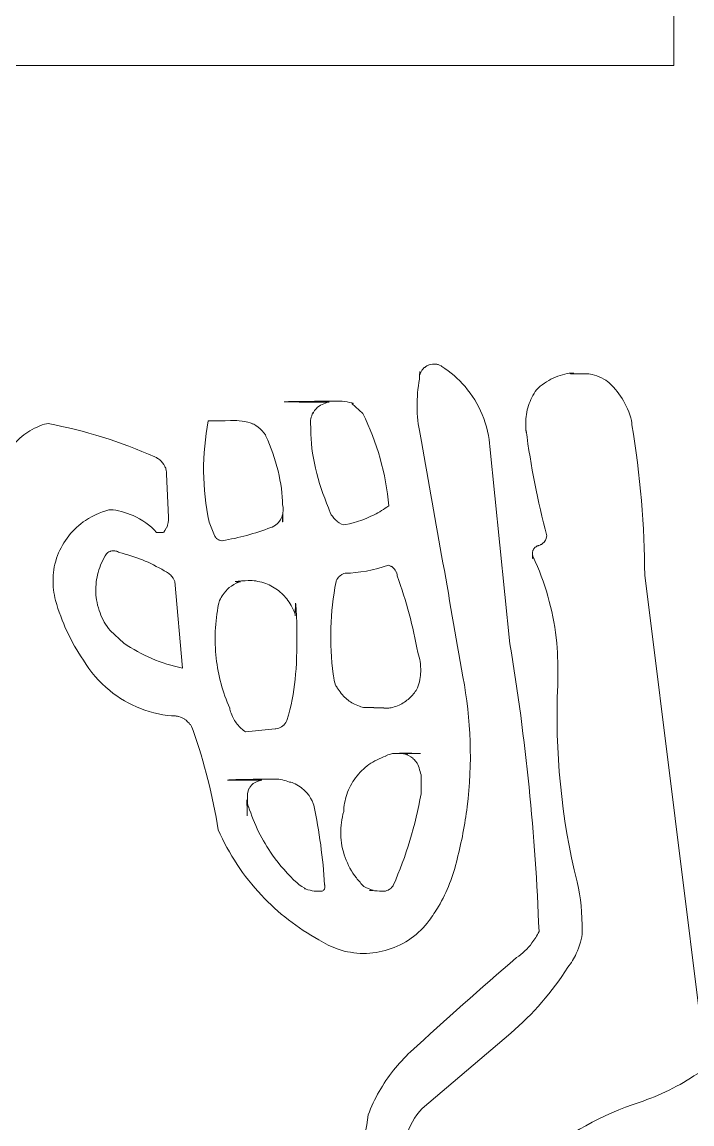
# Model space of a CAD drawing. Header units: millimetres. Extents: x -216 to 235, y -247 to 205.
# Drawn here: x -93.68 to -85.7, y -36.92 to -23.81 of the extents above; entities that cross this region are included whole.
import ezdxf

# ---------------------------------------------------------------- set-up
doc = ezdxf.new("R2010")
doc.units = ezdxf.units.MM
doc.header["$MEASUREMENT"] = 0
doc.layers.add('Camada 1', color=7, linetype='Continuous')

msp = doc.modelspace()

# ---------------------------------------------------------------- linework, layer by layer
at = {"layer": 'Camada 1', "color": 240, "lineweight": 18}
msp.add_open_spline([(40.386, -243.7514), (52.549, -242.0562), (64.5321, -239.369), (76.2543, -235.708), (76.2543, -235.708), (98.8911, -228.6351), (120.1427, -218.1082), (139.486, -204.3864), (139.486, -204.3864), (164.4969, -186.644), (185.4274, -164.233), (201.4217, -138.0695), (201.4217, -138.0695), (213.7717, -117.7741), (222.7947, -95.7966), (228.2686, -72.6782), (228.2686, -72.6782), (232.7664, -53.682), (234.7784, -34.2646), (234.2711, -14.7498), (234.2711, -14.7498), (233.6078, 8.9614), (229.2434, 32.277), (221.2854, 54.6227), (221.2854, 54.6227), (213.3274, 76.9685), (201.9717, 97.7943), (187.498, 116.5872), (187.498, 116.5872), (182.1139, 123.578), (176.3293, 130.2413), (170.1642, 136.5541), (170.1642, 136.5541), (153.5928, 153.4769), (134.5781, 167.599), (113.5883, 178.5727), (113.5883, 178.5727), (92.5985, 189.5464), (70.1505, 197.1015), (46.7969, 201.0519), (46.7969, 201.0519), (39.0919, 202.3552), (31.3295, 203.2562), (23.5308, 203.7524), (23.5308, 203.7524), (0.054, 205.2792), (-23.3725, 203.1146), (-46.1721, 197.3119), (-46.1721, 197.3119), (-57.2082, 194.503), (-67.9982, 190.8615), (-78.4793, 186.4083), (-78.4793, 186.4083), (-100.2525, 177.1917), (-120.3159, 164.6826), (-138.1754, 149.1888), (-138.1754, 149.1888), (-156.0349, 133.6951), (-171.2507, 115.5983), (-183.4483, 95.344), (-183.4483, 95.344), (-190.4371, 83.7389), (-196.3515, 71.5511), (-201.1434, 58.8799), (-201.1434, 58.8799), (-210.746, 33.3304), (-215.639, 6.4782), (-215.6655, -20.8162), (-215.6655, -20.8162), (-215.6885, -44.4186), (-212.0189, -67.7341), (-204.7472, -90.1884), (-204.7472, -90.1884), (-197.4754, -112.6427), (-186.7806, -133.683), (-172.926, -152.7913), (-172.926, -152.7913), (-167.4686, -160.3181), (-161.5547, -167.4917), (-155.2071, -174.2846)], degree=3, knots=[0, 0, 0, 0, 0.047619, 0.047619, 0.047619, 0.047619, 0.0952381, 0.0952381, 0.0952381, 0.0952381, 0.1428571, 0.1428571, 0.1428571, 0.1428571, 0.1904762, 0.1904762, 0.1904762, 0.1904762, 0.2380952, 0.2380952, 0.2380952, 0.2380952, 0.2857143, 0.2857143, 0.2857143, 0.2857143, 0.3333333, 0.3333333, 0.3333333, 0.3333333, 0.3809524, 0.3809524, 0.3809524, 0.3809524, 0.4285714, 0.4285714, 0.4285714, 0.4285714, 0.4761905, 0.4761905, 0.4761905, 0.4761905, 0.5238095, 0.5238095, 0.5238095, 0.5238095, 0.5714286, 0.5714286, 0.5714286, 0.5714286, 0.6190476, 0.6190476, 0.6190476, 0.6190476, 0.6666667, 0.6666667, 0.6666667, 0.6666667, 0.7142857, 0.7142857, 0.7142857, 0.7142857, 0.7619048, 0.7619048, 0.7619048, 0.7619048, 0.8095238, 0.8095238, 0.8095238, 0.8095238, 0.8571429, 0.8571429, 0.8571429, 0.8571429, 0.9047619, 0.9047619, 0.9047619, 0.9047619, 1, 1, 1, 1], dxfattribs=at)
at = {"layer": 'Camada 1', "color": 250, "lineweight": 18}
for points, knots in [([(169.4556, 135.5004), (152.9965, 152.348), (134.1044, 166.4135), (113.2447, 177.3504), (113.2447, 177.3504), (92.385, 188.2873), (70.0712, 195.8264), (46.8527, 199.782), (46.8527, 199.782), (39.1901, 201.0875), (31.4701, 201.9926), (23.7134, 202.4951), (23.7134, 202.4951), (0.3708, 204.0413), (-22.9262, 201.9169), (-45.6041, 196.1741), (-45.6041, 196.1741), (-56.5864, 193.3931), (-67.3248, 189.7829), (-77.7567, 185.3645), (-77.7567, 185.3645), (-99.4202, 176.2238), (-119.3871, 163.8067), (-137.1658, 148.419), (-137.1658, 148.419), (-154.9444, 133.0313), (-170.097, 115.0518), (-182.2504, 94.9233), (-182.2504, 94.9233), (-189.2131, 83.3915), (-195.1084, 71.2792), (-199.8881, 58.6848), (-199.8881, 58.6848), (-209.4979, 33.2044), (-214.3954, 6.4161), (-214.4225, -20.8161), (-214.4225, -20.8161), (-214.4225, -44.3152), (-210.6959, -67.68), (-203.3914, -90.0987), (-203.3914, -90.0987), (-196.087, -112.5174), (-185.3655, -133.5174), (-171.4908, -152.5816), (-171.4908, -152.5816), (-166.2338, -159.8049), (-160.555, -166.7015), (-154.4747, -173.2469), (-154.4747, -173.2469), (-138.5335, -190.4321), (-120.1002, -204.912), (-99.6287, -216.33), (-99.6287, -216.33), (-77.9909, -228.3986), (-54.6567, -236.727), (-30.2673, -241.0865), (-30.2673, -241.0865), (-7.2069, -245.2627), (16.2229, -245.78), (39.4452, -242.6257)], [0, 0, 0, 0, 0.0625, 0.0625, 0.0625, 0.0625, 0.125, 0.125, 0.125, 0.125, 0.1875, 0.1875, 0.1875, 0.1875, 0.25, 0.25, 0.25, 0.25, 0.3125, 0.3125, 0.3125, 0.3125, 0.375, 0.375, 0.375, 0.375, 0.4375, 0.4375, 0.4375, 0.4375, 0.5, 0.5, 0.5, 0.5, 0.5625, 0.5625, 0.5625, 0.5625, 0.625, 0.625, 0.625, 0.625, 0.6875, 0.6875, 0.6875, 0.6875, 0.75, 0.75, 0.75, 0.75, 0.8125, 0.8125, 0.8125, 0.8125, 0.875, 0.875, 0.875, 0.875, 1, 1, 1, 1]), ([(-80.3896, -223.5108), (-101.7016, -214.0775), (-121.2756, -201.4264), (-138.6295, -185.869), (-138.6295, -185.869), (-155.9835, -170.3116), (-170.6901, -152.2309), (-182.3871, -132.0723), (-182.3871, -132.0723), (-186.1637, -125.5637), (-189.6042, -118.8715), (-192.6998, -112.0128), (-192.6998, -112.0128), (-202.31, -90.6018), (-208.4525, -67.9511), (-210.976, -44.6184), (-210.976, -44.6184), (-211.9408, -35.6978), (-212.3665, -26.7353), (-212.2517, -17.7634), (-212.2517, -17.7634), (-211.9346, 5.5262), (-207.9782, 28.4796), (-200.4799, 50.5315), (-200.4799, 50.5315), (-192.9815, 72.5834), (-182.1257, 93.1907), (-168.1799, 111.8462), (-168.1799, 111.8462), (-161.7917, 120.3919), (-154.8036, 128.4545), (-147.2523, 135.9921), (-147.2523, 135.9921), (-144.575, 138.6646), (-141.8305, 141.2679), (-139.0205, 143.8004)], [0, 0, 0, 0, 0.1, 0.1, 0.1, 0.1, 0.2, 0.2, 0.2, 0.2, 0.3, 0.3, 0.3, 0.3, 0.4, 0.4, 0.4, 0.4, 0.5, 0.5, 0.5, 0.5, 0.6, 0.6, 0.6, 0.6, 0.7, 0.7, 0.7, 0.7, 0.8, 0.8, 0.8, 0.8, 1, 1, 1, 1]), ([(-139.0924, 142.3947), (-156.1732, 126.9372), (-170.6255, 108.9981), (-182.0937, 89.0189), (-182.0937, 89.0189), (-190.2531, 74.804), (-196.7728, 59.7664), (-201.5712, 44.0943), (-201.5712, 44.0943), (-208.3999, 21.7894), (-211.6552, -1.3091), (-211.2571, -24.6323), (-211.2571, -24.6323), (-211.1087, -33.3264), (-210.4499, -41.9967), (-209.2831, -50.6134), (-209.2831, -50.6134), (-206.139, -73.616), (-199.4352, -95.8435), (-189.3368, -116.7486), (-189.3368, -116.7486), (-180.0563, -135.9605), (-168.1071, -153.6364), (-153.7378, -169.4081), (-153.7378, -169.4081), (-133.2574, -191.8875), (-108.6336, -209.7323), (-80.8955, -222.1967)], [0, 0, 0, 0, 0.125, 0.125, 0.125, 0.125, 0.25, 0.25, 0.25, 0.25, 0.375, 0.375, 0.375, 0.375, 0.5, 0.5, 0.5, 0.5, 0.625, 0.625, 0.625, 0.625, 0.75, 0.75, 0.75, 0.75, 1, 1, 1, 1]), ([(-150.9205, -77.3759), (-156.868, -60.4674), (-160.0972, -42.8367), (-160.5287, -24.9179), (-160.5287, -24.9179), (-160.7768, -14.6119), (-160.0916, -4.3259), (-158.4785, 5.8561), (-158.4785, 5.8561), (-155.6464, 23.5449), (-150.0821, 40.5729), (-141.9225, 56.5208), (-141.9225, 56.5208), (-133.7982, 72.3997), (-123.2997, 86.8191), (-110.6833, 99.4273), (-110.6833, 99.4273), (-98.0511, 112.0511), (-83.5997, 122.5434), (-67.6849, 130.6458), (-67.6849, 130.6458), (-59.3304, 134.8992), (-50.6531, 138.4478), (-41.7123, 141.2675)], [0, 0, 0, 0, 0.1428571, 0.1428571, 0.1428571, 0.1428571, 0.2857143, 0.2857143, 0.2857143, 0.2857143, 0.4285714, 0.4285714, 0.4285714, 0.4285714, 0.5714286, 0.5714286, 0.5714286, 0.5714286, 0.7142857, 0.7142857, 0.7142857, 0.7142857, 1, 1, 1, 1]), ([(49.4541, -125.3955), (60.472, -121.1671), (70.6927, -115.2673), (79.8646, -107.8413), (79.8646, -107.8413), (85.689, -103.1255), (91.0136, -97.8519), (95.7851, -92.0731), (95.7851, -92.0731), (103.2848, -82.9623), (109.267, -72.7905), (113.5843, -61.8081), (113.5843, -61.8081), (117.9017, -50.8257), (120.4478, -39.3031), (121.1601, -27.5241), (121.1601, -27.5241), (121.4113, -23.3698), (121.4312, -19.208), (121.2199, -15.0515), (121.2199, -15.0515), (120.6032, -3.2663), (118.1505, 8.2773), (113.9221, 19.2951), (113.9221, 19.2951), (109.6938, 30.313), (103.794, 40.5337), (96.3679, 49.7056), (96.3679, 49.7056), (91.6522, 55.53), (86.3786, 60.8546), (80.5997, 65.626), (80.5997, 65.626), (71.489, 73.1258), (61.3171, 79.108), (50.3347, 83.4253), (50.3347, 83.4253), (39.3523, 87.7427), (27.8297, 90.2888), (16.0507, 91.0011), (16.0507, 91.0011), (11.8964, 91.2523), (7.7346, 91.2722), (3.5781, 91.0609), (3.5781, 91.0609), (-8.2141, 90.4406), (-19.7642, 87.9833), (-30.7876, 83.7494), (-30.7876, 83.7494), (-41.8111, 79.5155), (-52.0365, 73.6092), (-61.2121, 66.1761), (-61.2121, 66.1761), (-67.023, 61.4687), (-72.3364, 56.2061), (-77.0994, 50.4407), (-77.0994, 50.4407), (-84.5989, 41.3311), (-90.5811, 31.1604), (-94.8985, 20.1791), (-94.8985, 20.1791), (-100.0477, 7.0823), (-102.68, -6.7709), (-102.68, -20.8161), (-102.68, -20.8161), (-102.68, -32.611), (-100.8524, -44.2066), (-97.2225, -55.3999), (-97.2225, -55.3999), (-93.5926, -66.5932), (-88.2563, -77.0808), (-81.3451, -86.6046), (-81.3451, -86.6046), (-75.2319, -95.0287), (-68.0099, -102.5241), (-59.8186, -108.9461)], [0, 0, 0, 0, 0.05, 0.05, 0.05, 0.05, 0.1, 0.1, 0.1, 0.1, 0.15, 0.15, 0.15, 0.15, 0.2, 0.2, 0.2, 0.2, 0.25, 0.25, 0.25, 0.25, 0.3, 0.3, 0.3, 0.3, 0.35, 0.35, 0.35, 0.35, 0.4, 0.4, 0.4, 0.4, 0.45, 0.45, 0.45, 0.45, 0.5, 0.5, 0.5, 0.5, 0.55, 0.55, 0.55, 0.55, 0.6, 0.6, 0.6, 0.6, 0.65, 0.65, 0.65, 0.65, 0.7, 0.7, 0.7, 0.7, 0.75, 0.75, 0.75, 0.75, 0.8, 0.8, 0.8, 0.8, 0.85, 0.85, 0.85, 0.85, 0.9, 0.9, 0.9, 0.9, 1, 1, 1, 1]), ([(49.0477, -124.3667), (59.9537, -120.183), (70.0709, -114.3447), (79.1503, -106.9955), (79.1503, -106.9955), (84.9236, -102.3224), (90.2009, -97.0957), (94.9292, -91.3676), (94.9292, -91.3676), (102.3538, -82.3501), (108.2765, -72.2821), (112.5512, -61.4116), (112.5512, -61.4116), (116.8258, -50.5411), (119.3474, -39.1358), (120.0537, -27.4764), (120.0537, -27.4764), (120.3605, -22.4129), (120.3202, -17.3403), (119.9331, -12.2824), (119.9331, -12.2824), (119.0259, -0.6353), (116.3078, 10.7267), (111.8458, 21.5235), (111.8458, 21.5235), (107.3837, 32.3203), (101.2876, 42.2862), (93.7076, 51.1758), (93.7076, 51.1758), (89.5053, 56.1041), (84.8891, 60.6472), (79.8942, 64.7702), (79.8942, 64.7702), (70.8767, 72.1949), (60.8088, 78.1174), (49.9383, 82.3922), (49.9383, 82.3922), (39.0678, 86.6669), (27.6624, 89.1884), (16.003, 89.8947), (16.003, 89.8947), (10.9396, 90.2015), (5.867, 90.1612), (0.809, 89.7741), (0.809, 89.7741), (-10.8488, 88.8613), (-22.2204, 86.1361), (-33.0257, 81.6654), (-33.0257, 81.6654), (-43.831, 77.1948), (-53.8039, 71.0889), (-62.6989, 63.4981), (-62.6989, 63.4981), (-67.6074, 59.3092), (-72.1336, 54.71), (-76.2435, 49.7352), (-76.2435, 49.7352), (-83.6688, 40.7158), (-89.5917, 30.6458), (-93.8664, 19.7733), (-93.8664, 19.7733), (-98.9646, 6.8061), (-101.5708, -6.91), (-101.5708, -20.8161), (-101.5708, -20.8161), (-101.5708, -32.4943), (-99.7614, -43.975), (-96.1674, -55.0575), (-96.1674, -55.0575), (-92.5734, -66.14), (-87.29, -76.5238), (-80.4472, -85.9532), (-80.4472, -85.9532), (-74.3945, -94.294), (-67.244, -101.7152), (-59.1338, -108.0735)], [0, 0, 0, 0, 0.05, 0.05, 0.05, 0.05, 0.1, 0.1, 0.1, 0.1, 0.15, 0.15, 0.15, 0.15, 0.2, 0.2, 0.2, 0.2, 0.25, 0.25, 0.25, 0.25, 0.3, 0.3, 0.3, 0.3, 0.35, 0.35, 0.35, 0.35, 0.4, 0.4, 0.4, 0.4, 0.45, 0.45, 0.45, 0.45, 0.5, 0.5, 0.5, 0.5, 0.55, 0.55, 0.55, 0.55, 0.6, 0.6, 0.6, 0.6, 0.65, 0.65, 0.65, 0.65, 0.7, 0.7, 0.7, 0.7, 0.75, 0.75, 0.75, 0.75, 0.8, 0.8, 0.8, 0.8, 0.85, 0.85, 0.85, 0.85, 0.9, 0.9, 0.9, 0.9, 1, 1, 1, 1]), ([(-131.4849, 76.4581), (-141.7294, 61.5908), (-149.522, 45.304), (-154.6708, 27.9986), (-154.6708, 27.9986), (-160.0088, 10.0576), (-162.3683, -8.5113), (-161.687, -27.2172), (-161.687, -27.2172), (-161.0128, -45.2033), (-157.5334, -62.8625), (-151.3342, -79.76), (-151.3342, -79.76), (-145.135, -96.6575), (-136.3689, -112.3772), (-125.2515, -126.5319), (-125.2515, -126.5319), (-121.3176, -131.5408), (-117.1105, -136.3224), (-112.6433, -140.8621), (-112.6433, -140.8621), (-103.3382, -150.3182), (-93.005, -158.6385), (-81.7816, -165.7122)], [0, 0, 0, 0, 0.1428571, 0.1428571, 0.1428571, 0.1428571, 0.2857143, 0.2857143, 0.2857143, 0.2857143, 0.4285714, 0.4285714, 0.4285714, 0.4285714, 0.5714286, 0.5714286, 0.5714286, 0.5714286, 0.7142857, 0.7142857, 0.7142857, 0.7142857, 1, 1, 1, 1]), ([(-100.326, -24.3293), (-100.326, -24.3293), (-100.326, -21.3061), (-100.326, -21.3061), (-100.326, -21.3061), (-100.326, -21.3061), (-85.9188, -21.3061), (-85.9188, -21.3061), (-85.9188, -21.3061), (-85.9188, -21.3061), (-85.9188, -24.3293), (-85.9188, -24.3293), (-85.9188, -24.3293), (-85.9188, -24.3293), (-100.326, -24.3293), (-100.326, -24.3293)], [0, 0, 0, 0, 0.2, 0.2, 0.2, 0.2, 0.4, 0.4, 0.4, 0.4, 0.6, 0.6, 0.6, 0.6, 1, 1, 1, 1]), ([(-88.1101, -28.863), (-88.1101, -28.7642), (-88.1512, -28.6048), (-88.2014, -28.4837), (-88.2014, -28.4837), (-88.2517, -28.3626), (-88.3203, -28.2508), (-88.4055, -28.1512), (-88.4055, -28.1512), (-88.4859, -28.0573), (-88.5792, -27.9763), (-88.6834, -27.9099), (-88.6834, -27.9099), (-88.6834, -27.9055), (-88.7327, -27.8837), (-88.7327, -27.8885), (-88.7327, -27.8885), (-88.7327, -27.8843), (-88.7862, -27.8791), (-88.7862, -27.8834), (-88.7862, -27.8834), (-88.7862, -27.8789), (-88.8387, -27.8908), (-88.8387, -27.895), (-88.8387, -27.895), (-88.8387, -27.8898), (-88.8849, -27.9176), (-88.8849, -27.9223), (-88.8849, -27.9223), (-88.8849, -27.9153), (-88.9206, -27.9567), (-88.9206, -27.9626), (-88.9206, -27.9626), (-88.9206, -27.9496), (-88.942, -28.0029), (-88.942, -28.0119), (-88.942, -28.0119), (-88.942, -27.9039), (-88.9473, -28.0412), (-88.9473, -28.0616), (-88.9473, -28.0616), (-88.9876, -28.2785), (-88.9855, -28.4991), (-88.9411, -28.7152), (-88.9411, -28.7152), (-88.7677, -29.6768), (-88.5976, -30.639), (-88.4309, -31.6018), (-88.4309, -31.6018), (-88.3326, -32.113), (-88.3156, -32.6333), (-88.3802, -33.1498), (-88.3802, -33.1498), (-88.4064, -33.3597), (-88.4461, -33.5674), (-88.4989, -33.7722), (-88.4989, -33.7722), (-88.5434, -33.9711), (-88.6183, -34.1605), (-88.722, -34.3359), (-88.722, -34.3359), (-88.756, -34.3933), (-88.7928, -34.4489), (-88.8325, -34.5025), (-88.8325, -34.5025), (-88.8929, -34.5842), (-88.9654, -34.6554), (-89.0481, -34.7144), (-89.0481, -34.7144), (-89.1309, -34.7734), (-89.2219, -34.8187), (-89.3188, -34.8493), (-89.3188, -34.8493), (-89.4157, -34.8799), (-89.5124, -34.894), (-89.6178, -34.894), (-89.6178, -34.894), (-89.7159, -34.894), (-89.8197, -34.8763), (-89.9161, -34.844), (-89.9161, -34.844), (-89.9973, -34.8169), (-90.0741, -34.7792), (-90.1453, -34.7318), (-90.1453, -34.7318), (-90.4001, -34.5916), (-90.6299, -34.4133), (-90.8289, -34.2013), (-90.8289, -34.2013), (-91.0437, -33.9725), (-91.2169, -33.7107), (-91.3434, -33.4235), (-91.3434, -33.4235), (-91.4079, -33.0208), (-91.5079, -32.6254), (-91.6426, -32.2404), (-91.6426, -32.2404), (-91.6426, -32.2286), (-91.6812, -32.1529), (-91.6812, -32.1687), (-91.6812, -32.1687), (-91.6812, -32.1605), (-91.7315, -32.1125), (-91.74, -32.1125), (-91.74, -32.1125), (-91.7224, -32.1125), (-91.8007, -32.0771), (-91.8134, -32.0771), (-91.8134, -32.0771), (-91.8036, -32.0771), (-91.8474, -32.0684), (-91.8541, -32.0684), (-91.8541, -32.0684), (-91.9708, -32.0684), (-92.1358, -32.031), (-92.2688, -31.9798), (-92.2688, -31.9798), (-92.4018, -31.9286), (-92.5251, -31.8572), (-92.6358, -31.7674), (-92.6358, -31.7674), (-92.761, -31.6658), (-92.8663, -31.5436), (-92.9483, -31.4047), (-92.9483, -31.4047), (-93.0978, -31.1876), (-93.2093, -30.9487), (-93.2797, -30.6947), (-93.2797, -30.6947), (-93.304, -30.607), (-93.3103, -30.5371), (-93.3103, -30.4256), (-93.3103, -30.4256), (-93.3103, -30.3486), (-93.2881, -30.2456), (-93.2563, -30.1603)], [0, 0, 0, 0, 0.0285714, 0.0285714, 0.0285714, 0.0285714, 0.0571429, 0.0571429, 0.0571429, 0.0571429, 0.0857143, 0.0857143, 0.0857143, 0.0857143, 0.1142857, 0.1142857, 0.1142857, 0.1142857, 0.1428571, 0.1428571, 0.1428571, 0.1428571, 0.1714286, 0.1714286, 0.1714286, 0.1714286, 0.2, 0.2, 0.2, 0.2, 0.2285714, 0.2285714, 0.2285714, 0.2285714, 0.2571429, 0.2571429, 0.2571429, 0.2571429, 0.2857143, 0.2857143, 0.2857143, 0.2857143, 0.3142857, 0.3142857, 0.3142857, 0.3142857, 0.3428571, 0.3428571, 0.3428571, 0.3428571, 0.3714286, 0.3714286, 0.3714286, 0.3714286, 0.4, 0.4, 0.4, 0.4, 0.4285714, 0.4285714, 0.4285714, 0.4285714, 0.4571429, 0.4571429, 0.4571429, 0.4571429, 0.4857143, 0.4857143, 0.4857143, 0.4857143, 0.5142857, 0.5142857, 0.5142857, 0.5142857, 0.5428571, 0.5428571, 0.5428571, 0.5428571, 0.5714286, 0.5714286, 0.5714286, 0.5714286, 0.6, 0.6, 0.6, 0.6, 0.6285714, 0.6285714, 0.6285714, 0.6285714, 0.6571429, 0.6571429, 0.6571429, 0.6571429, 0.6857143, 0.6857143, 0.6857143, 0.6857143, 0.7142857, 0.7142857, 0.7142857, 0.7142857, 0.7428571, 0.7428571, 0.7428571, 0.7428571, 0.7714286, 0.7714286, 0.7714286, 0.7714286, 0.8, 0.8, 0.8, 0.8, 0.8285714, 0.8285714, 0.8285714, 0.8285714, 0.8571429, 0.8571429, 0.8571429, 0.8571429, 0.8857143, 0.8857143, 0.8857143, 0.8857143, 0.9142857, 0.9142857, 0.9142857, 0.9142857, 0.9428571, 0.9428571, 0.9428571, 0.9428571, 1, 1, 1, 1]), ([(-86.2665, -30.3937), (-86.2665, -29.8234), (-86.3206, -29.1963), (-86.4175, -28.6044), (-86.4175, -28.6044), (-86.4175, -28.5502), (-86.4603, -28.4302), (-86.5015, -28.3503), (-86.5015, -28.3503), (-86.5428, -28.2703), (-86.596, -28.1978), (-86.66, -28.1346), (-86.66, -28.1346), (-86.6814, -28.1133), (-86.704, -28.0932), (-86.7276, -28.0744), (-86.7276, -28.0744), (-86.7911, -28.0388), (-86.8901, -27.9995), (-86.9306, -27.9995), (-86.9306, -27.9995), (-87.3631, -27.9995), (-87.0024, -27.991), (-87.1469, -27.991), (-87.1469, -27.991), (-87.196, -27.991), (-87.2892, -28.0192), (-87.3552, -28.0497), (-87.3552, -28.0497), (-87.4292, -28.0838), (-87.4962, -28.1304), (-87.5539, -28.1879), (-87.5539, -28.1879), (-87.5957, -28.2457), (-87.628, -28.3093), (-87.6499, -28.3771), (-87.6499, -28.3771), (-87.6718, -28.445), (-87.6826, -28.5149), (-87.6826, -28.5868), (-87.6826, -28.5868), (-87.6826, -28.6145), (-87.6772, -28.7511), (-87.6772, -28.6713), (-87.6772, -28.6713), (-87.6232, -29.0945), (-87.5411, -29.5132), (-87.4315, -29.9255), (-87.4315, -29.9255), (-87.4315, -29.9353), (-87.4435, -29.9847), (-87.4435, -29.9675), (-87.4435, -29.9675), (-87.4435, -29.973), (-87.4679, -30.0106), (-87.4679, -30.0037), (-87.4679, -30.0037), (-87.4679, -30.0078), (-87.5022, -30.0352), (-87.5022, -30.0305), (-87.5022, -30.0305), (-87.5022, -30.0324), (-87.5311, -30.0445), (-87.5311, -30.0426), (-87.5311, -30.0426), (-87.5311, -30.0399), (-87.5587, -30.0524), (-87.5587, -30.0549), (-87.5587, -30.0549), (-87.5587, -30.0515), (-87.5812, -30.0722), (-87.5812, -30.0752), (-87.5812, -30.0752), (-87.5812, -30.0697), (-87.5963, -30.0973), (-87.5963, -30.1015), (-87.5963, -30.1015), (-87.5963, -30.083), (-87.6025, -30.1228), (-87.6025, -30.1312), (-87.6025, -30.1312), (-87.6025, -30.1441), (-87.5993, -30.2455), (-87.5993, -30.1613), (-87.5993, -30.1613), (-87.5993, -30.1627), (-87.5946, -30.1764), (-87.5946, -30.1746), (-87.5946, -30.1746), (-87.4529, -30.4798), (-87.3607, -30.8034), (-87.3202, -31.1375), (-87.3202, -31.1375), (-87.2975, -31.3251), (-87.3021, -31.3746), (-87.3021, -31.7026), (-87.3021, -31.7026), (-87.3362, -32.4913), (-87.259, -33.277), (-87.0722, -34.0441), (-87.0722, -34.0441), (-87.0245, -34.2401), (-87.0099, -34.4043), (-87.0099, -34.6423), (-87.0099, -34.6423), (-87.0099, -34.702), (-87.0443, -34.8154), (-87.0813, -34.8958), (-87.0813, -34.8958), (-87.1081, -34.9538), (-87.1412, -35.0084), (-87.1804, -35.0589), (-87.1804, -35.0589), (-87.3673, -35.3532), (-87.5961, -35.6161), (-87.8618, -35.8417)], [0, 0, 0, 0, 0.0333333, 0.0333333, 0.0333333, 0.0333333, 0.0666667, 0.0666667, 0.0666667, 0.0666667, 0.1, 0.1, 0.1, 0.1, 0.1333333, 0.1333333, 0.1333333, 0.1333333, 0.1666667, 0.1666667, 0.1666667, 0.1666667, 0.2, 0.2, 0.2, 0.2, 0.2333333, 0.2333333, 0.2333333, 0.2333333, 0.2666667, 0.2666667, 0.2666667, 0.2666667, 0.3, 0.3, 0.3, 0.3, 0.3333333, 0.3333333, 0.3333333, 0.3333333, 0.3666667, 0.3666667, 0.3666667, 0.3666667, 0.4, 0.4, 0.4, 0.4, 0.4333333, 0.4333333, 0.4333333, 0.4333333, 0.4666667, 0.4666667, 0.4666667, 0.4666667, 0.5, 0.5, 0.5, 0.5, 0.5333333, 0.5333333, 0.5333333, 0.5333333, 0.5666667, 0.5666667, 0.5666667, 0.5666667, 0.6, 0.6, 0.6, 0.6, 0.6333333, 0.6333333, 0.6333333, 0.6333333, 0.6666667, 0.6666667, 0.6666667, 0.6666667, 0.7, 0.7, 0.7, 0.7, 0.7333333, 0.7333333, 0.7333333, 0.7333333, 0.7666667, 0.7666667, 0.7666667, 0.7666667, 0.8, 0.8, 0.8, 0.8, 0.8333333, 0.8333333, 0.8333333, 0.8333333, 0.8666667, 0.8666667, 0.8666667, 0.8666667, 0.9, 0.9, 0.9, 0.9, 0.9333333, 0.9333333, 0.9333333, 0.9333333, 1, 1, 1, 1]), ([(-89.7527, -28.3534), (-89.6797, -28.3534), (-89.851, -28.3224), (-89.8869, -28.3224), (-89.8869, -28.3224), (-89.9524, -28.3224), (-91.2692, -28.3344), (-90.0241, -28.3344), (-90.0241, -28.3344), (-90.0504, -28.3344), (-90.1184, -28.3666), (-90.1601, -28.3941), (-90.1601, -28.3941), (-90.1825, -28.4167), (-90.2154, -28.4593), (-90.2154, -28.4707), (-90.2154, -28.4707), (-90.2154, -28.4386), (-90.2444, -28.5412), (-90.2444, -28.5607), (-90.2444, -28.5607), (-90.2444, -28.6471), (-90.2428, -28.5383), (-90.2428, -28.6626), (-90.2428, -28.6626), (-90.2428, -28.9445), (-90.1582, -29.2974), (-90.0302, -29.5924), (-90.0302, -29.5924), (-90.0302, -29.6081), (-89.9934, -29.7012), (-89.9934, -29.6783), (-89.9934, -29.6783), (-89.9934, -29.6886), (-89.941, -29.7487), (-89.9319, -29.7487), (-89.9319, -29.7487), (-89.9462, -29.7487), (-89.8677, -29.7946), (-89.8565, -29.7946)], [0, 0, 0, 0, 0.0909091, 0.0909091, 0.0909091, 0.0909091, 0.1818182, 0.1818182, 0.1818182, 0.1818182, 0.2727273, 0.2727273, 0.2727273, 0.2727273, 0.3636364, 0.3636364, 0.3636364, 0.3636364, 0.4545455, 0.4545455, 0.4545455, 0.4545455, 0.5454545, 0.5454545, 0.5454545, 0.5454545, 0.6363636, 0.6363636, 0.6363636, 0.6363636, 0.7272727, 0.7272727, 0.7272727, 0.7272727, 0.8181818, 0.8181818, 0.8181818, 0.8181818, 1, 1, 1, 1]), ([(-91.2952, -29.984), (-91.0974, -29.9514), (-90.904, -29.8988), (-90.717, -29.8267), (-90.717, -29.8267), (-90.7071, -29.8267), (-90.6552, -29.7971), (-90.6552, -29.7909), (-90.6552, -29.7909), (-90.6552, -29.8002), (-90.6076, -29.7456), (-90.6076, -29.7379), (-90.6076, -29.7379), (-90.6076, -29.7547), (-90.5786, -29.6844), (-90.5786, -29.6727), (-90.5786, -29.6727), (-90.5786, -29.8985), (-90.5713, -29.6327), (-90.5713, -29.6017), (-90.5713, -29.6017), (-90.5713, -29.5913), (-90.5776, -29.5393), (-90.5776, -29.5593), (-90.5776, -29.5593), (-90.5776, -29.3111), (-90.6566, -28.9986), (-90.775, -28.74), (-90.775, -28.74), (-90.775, -28.7272), (-90.8169, -28.6782), (-90.8447, -28.653), (-90.8447, -28.653), (-90.8724, -28.6278), (-90.9236, -28.5919), (-90.9378, -28.5919), (-90.9378, -28.5919), (-90.9223, -28.5919), (-90.9988, -28.5682), (-91.0099, -28.5682), (-91.0099, -28.5682), (-91.1596, -28.5421), (-91.0991, -28.5597), (-91.4619, -28.5597), (-91.4619, -28.5597), (-91.5393, -28.9585), (-91.5358, -29.3648), (-91.4513, -29.7623)], [0, 0, 0, 0, 0.0769231, 0.0769231, 0.0769231, 0.0769231, 0.1538462, 0.1538462, 0.1538462, 0.1538462, 0.2307692, 0.2307692, 0.2307692, 0.2307692, 0.3076923, 0.3076923, 0.3076923, 0.3076923, 0.3846154, 0.3846154, 0.3846154, 0.3846154, 0.4615385, 0.4615385, 0.4615385, 0.4615385, 0.5384615, 0.5384615, 0.5384615, 0.5384615, 0.6153846, 0.6153846, 0.6153846, 0.6153846, 0.6923077, 0.6923077, 0.6923077, 0.6923077, 0.7692308, 0.7692308, 0.7692308, 0.7692308, 0.8461538, 0.8461538, 0.8461538, 0.8461538, 1, 1, 1, 1]), ([(-89.8565, -29.7946), (-89.7765, -29.7946), (-89.6039, -29.7347), (-89.4878, -29.676), (-89.4878, -29.676), (-89.4271, -29.6452), (-89.3691, -29.6096), (-89.3142, -29.5694), (-89.3142, -29.5694), (-89.3473, -29.1853), (-89.4514, -28.8142), (-89.6229, -28.4689)], [0, 0, 0, 0, 0.25, 0.25, 0.25, 0.25, 0.5, 0.5, 0.5, 0.5, 1, 1, 1, 1]), ([(-91.9587, -29.1915), (-91.9587, -29.171), (-91.9742, -29.0742), (-91.9742, -29.1188), (-91.9742, -29.1188), (-91.9742, -29.1085), (-92.0114, -29.0409), (-92.0114, -29.0544), (-92.0114, -29.0544), (-92.0114, -29.0471), (-92.0586, -29.0047), (-92.0666, -29.0047), (-92.0666, -29.0047), (-92.0634, -29.0047), (-92.0959, -28.9873), (-92.0987, -28.9873), (-92.0987, -28.9873), (-92.5056, -28.8047), (-92.9312, -28.6718), (-93.3696, -28.5903), (-93.3696, -28.5903), (-93.4112, -28.5903), (-93.519, -28.6363), (-93.5865, -28.6762), (-93.5865, -28.6762), (-93.6539, -28.7162), (-93.7143, -28.7661), (-93.7662, -28.825), (-93.7662, -28.825), (-93.7931, -28.8556), (-93.8176, -28.8884), (-93.8392, -28.923)], [0, 0, 0, 0, 0.1111111, 0.1111111, 0.1111111, 0.1111111, 0.2222222, 0.2222222, 0.2222222, 0.2222222, 0.3333333, 0.3333333, 0.3333333, 0.3333333, 0.4444444, 0.4444444, 0.4444444, 0.4444444, 0.5555556, 0.5555556, 0.5555556, 0.5555556, 0.6666667, 0.6666667, 0.6666667, 0.6666667, 0.7777778, 0.7777778, 0.7777778, 0.7777778, 1, 1, 1, 1]), ([(-93.2563, -30.1603), (-93.2244, -30.0751), (-93.1795, -29.9959), (-93.1229, -29.9247), (-93.1229, -29.9247), (-93.0662, -29.8535), (-92.9991, -29.7921), (-92.9232, -29.7418), (-92.9232, -29.7418), (-92.8306, -29.6805), (-92.6861, -29.6157), (-92.6192, -29.6157), (-92.6192, -29.6157), (-92.5552, -29.6157), (-92.4408, -29.6484), (-92.3576, -29.6853), (-92.3576, -29.6853), (-92.2512, -29.7324), (-92.1563, -29.7999), (-92.0767, -29.8848)], [0, 0, 0, 0, 0.1666667, 0.1666667, 0.1666667, 0.1666667, 0.3333333, 0.3333333, 0.3333333, 0.3333333, 0.5, 0.5, 0.5, 0.5, 0.6666667, 0.6666667, 0.6666667, 0.6666667, 1, 1, 1, 1]), ([(-91.9992, -29.8862), (-91.9992, -29.8997), (-91.9564, -29.8289), (-91.9564, -29.8184), (-91.9564, -29.8184), (-91.9564, -29.8554), (-91.9366, -29.7602), (-91.9366, -29.7407), (-91.9366, -29.7407), (-91.9366, -29.6248), (-91.9357, -29.7263), (-91.9357, -29.7056)], [0, 0, 0, 0, 0.25, 0.25, 0.25, 0.25, 0.5, 0.5, 0.5, 0.5, 1, 1, 1, 1]), ([(-91.3884, -29.9231), (-91.3884, -29.9273), (-91.3671, -29.957), (-91.3671, -29.9517), (-91.3671, -29.9517), (-91.3671, -29.955), (-91.338, -29.9761), (-91.338, -29.9724), (-91.338, -29.9724), (-91.338, -29.9768), (-91.2952, -29.9887), (-91.2952, -29.984)], [0, 0, 0, 0, 0.25, 0.25, 0.25, 0.25, 0.5, 0.5, 0.5, 0.5, 1, 1, 1, 1]), ([(-91.9852, -30.343), (-92.1524, -30.2415), (-92.3337, -30.168), (-92.5245, -30.1244), (-92.5245, -30.1244), (-92.5245, -30.1214), (-92.5576, -30.1057), (-92.5576, -30.109), (-92.5576, -30.109), (-92.5576, -30.1061), (-92.594, -30.1016), (-92.594, -30.1045), (-92.594, -30.1045), (-92.594, -30.1016), (-92.6299, -30.1086), (-92.6299, -30.1115), (-92.6299, -30.1115), (-92.6299, -30.1081), (-92.662, -30.1261), (-92.662, -30.1293), (-92.662, -30.1293), (-92.662, -30.1287), (-92.6725, -30.138), (-92.6725, -30.1386), (-92.6725, -30.1386), (-92.7176, -30.2071), (-92.7515, -30.2819), (-92.7732, -30.361), (-92.7732, -30.361), (-92.7949, -30.4401), (-92.8002, -30.502), (-92.8002, -30.6037), (-92.8002, -30.6037), (-92.8002, -30.6726), (-92.7799, -30.766), (-92.7509, -30.8428), (-92.7509, -30.8428), (-92.7223, -30.9188), (-92.6822, -30.9895), (-92.6317, -31.0531)], [0, 0, 0, 0, 0.0909091, 0.0909091, 0.0909091, 0.0909091, 0.1818182, 0.1818182, 0.1818182, 0.1818182, 0.2727273, 0.2727273, 0.2727273, 0.2727273, 0.3636364, 0.3636364, 0.3636364, 0.3636364, 0.4545455, 0.4545455, 0.4545455, 0.4545455, 0.5454545, 0.5454545, 0.5454545, 0.5454545, 0.6363636, 0.6363636, 0.6363636, 0.6363636, 0.7272727, 0.7272727, 0.7272727, 0.7272727, 0.8181818, 0.8181818, 0.8181818, 0.8181818, 1, 1, 1, 1]), ([(-89.8521, -31.8317), (-89.8187, -31.8671), (-89.7801, -31.8969), (-89.7374, -31.9203), (-89.7374, -31.9203), (-89.6947, -31.9436), (-89.6287, -31.969), (-89.601, -31.969), (-89.601, -31.969), (-89.3589, -31.969), (-89.5596, -31.9736), (-89.4585, -31.9736), (-89.4585, -31.9736), (-89.2923, -31.9736), (-89.4425, -31.975), (-89.3128, -31.975), (-89.3128, -31.975), (-89.2822, -31.975), (-89.2177, -31.9531), (-89.1738, -31.9313), (-89.1738, -31.9313), (-89.13, -31.9095), (-89.0901, -31.8811), (-89.0551, -31.8468), (-89.0551, -31.8468), (-89.0214, -31.8137), (-88.993, -31.7759), (-88.9707, -31.7343), (-88.9707, -31.7343), (-88.9481, -31.6729), (-88.9329, -31.5997), (-88.9329, -31.5432), (-88.9329, -31.5432), (-88.9329, -31.4531), (-88.9413, -31.3883), (-88.9669, -31.3148), (-88.9669, -31.3148), (-89.0233, -31.0045), (-89.1052, -30.7), (-89.2121, -30.4034), (-89.2121, -30.4034), (-89.2121, -30.3922), (-89.2234, -30.3377), (-89.2234, -30.3589), (-89.2234, -30.3589), (-89.2234, -30.3528), (-89.248, -30.3123), (-89.248, -30.3201), (-89.248, -30.3201), (-89.248, -30.3157), (-89.2833, -30.2857), (-89.2833, -30.2907), (-89.2833, -30.2907), (-89.2833, -30.2886), (-89.3145, -30.2746), (-89.3145, -30.2768), (-89.3145, -30.2768), (-89.4799, -30.3313), (-89.6832, -30.3711), (-89.8253, -30.3711), (-89.8253, -30.3711), (-89.8253, -30.367), (-89.87, -30.3832), (-89.87, -30.387), (-89.87, -30.387), (-89.87, -30.382), (-89.9078, -30.4115), (-89.9078, -30.416), (-89.9078, -30.416), (-89.9078, -30.4085), (-89.9346, -30.4492), (-89.9346, -30.4552), (-89.9346, -30.4552), (-89.9346, -30.4538), (-89.9412, -30.47), (-89.9412, -30.4712), (-89.9412, -30.4712), (-90.0105, -30.8352), (-90.0217, -31.2055), (-89.9745, -31.573), (-89.9745, -31.573), (-89.9745, -31.605), (-89.9338, -31.7675), (-89.9338, -31.7121), (-89.9338, -31.7121), (-89.9338, -31.7302), (-89.8855, -31.7963), (-89.8521, -31.8317)], [0, 0, 0, 0, 0.0434783, 0.0434783, 0.0434783, 0.0434783, 0.0869565, 0.0869565, 0.0869565, 0.0869565, 0.1304348, 0.1304348, 0.1304348, 0.1304348, 0.173913, 0.173913, 0.173913, 0.173913, 0.2173913, 0.2173913, 0.2173913, 0.2173913, 0.2608696, 0.2608696, 0.2608696, 0.2608696, 0.3043478, 0.3043478, 0.3043478, 0.3043478, 0.3478261, 0.3478261, 0.3478261, 0.3478261, 0.3913043, 0.3913043, 0.3913043, 0.3913043, 0.4347826, 0.4347826, 0.4347826, 0.4347826, 0.4782609, 0.4782609, 0.4782609, 0.4782609, 0.5217391, 0.5217391, 0.5217391, 0.5217391, 0.5652174, 0.5652174, 0.5652174, 0.5652174, 0.6086957, 0.6086957, 0.6086957, 0.6086957, 0.6521739, 0.6521739, 0.6521739, 0.6521739, 0.6956522, 0.6956522, 0.6956522, 0.6956522, 0.7391304, 0.7391304, 0.7391304, 0.7391304, 0.7826087, 0.7826087, 0.7826087, 0.7826087, 0.826087, 0.826087, 0.826087, 0.826087, 0.8695652, 0.8695652, 0.8695652, 0.8695652, 0.9130435, 0.9130435, 0.9130435, 0.9130435, 1, 1, 1, 1]), ([(-91.862, -30.4704), (-91.862, -30.4603), (-91.901, -30.3933), (-91.901, -30.4063), (-91.901, -30.4063), (-91.901, -30.399), (-91.9496, -30.3574), (-91.9579, -30.3574), (-91.9579, -30.3574), (-91.9557, -30.3574), (-91.9832, -30.343), (-91.9852, -30.343)], [0, 0, 0, 0, 0.25, 0.25, 0.25, 0.25, 0.5, 0.5, 0.5, 0.5, 1, 1, 1, 1]), ([(-90.4264, -30.876), (-90.4264, -30.8471), (-90.4675, -30.7634), (-90.5007, -30.7133), (-90.5007, -30.7133), (-90.5339, -30.6632), (-90.5745, -30.6189), (-90.6216, -30.5815), (-90.6216, -30.5815), (-90.6687, -30.5441), (-90.721, -30.5145), (-90.7774, -30.4936), (-90.7774, -30.4936), (-90.8366, -30.4714), (-90.9047, -30.4577), (-90.962, -30.4577), (-90.962, -30.4577), (-91.0069, -30.4577), (-91.2597, -30.4732), (-91.08, -30.4732), (-91.08, -30.4732), (-91.0987, -30.4732), (-91.1545, -30.5017), (-91.1875, -30.5244), (-91.1875, -30.5244), (-91.2204, -30.547), (-91.2494, -30.5746), (-91.2738, -30.6063), (-91.2738, -30.6063), (-91.3043, -30.6459), (-91.3394, -30.7116), (-91.3394, -30.739), (-91.3394, -30.739), (-91.3826, -30.9506), (-91.3921, -31.1663), (-91.3678, -31.3809), (-91.3678, -31.3809), (-91.3444, -31.5868), (-91.2904, -31.7869), (-91.2069, -31.9766)], [0, 0, 0, 0, 0.0909091, 0.0909091, 0.0909091, 0.0909091, 0.1818182, 0.1818182, 0.1818182, 0.1818182, 0.2727273, 0.2727273, 0.2727273, 0.2727273, 0.3636364, 0.3636364, 0.3636364, 0.3636364, 0.4545455, 0.4545455, 0.4545455, 0.4545455, 0.5454545, 0.5454545, 0.5454545, 0.5454545, 0.6363636, 0.6363636, 0.6363636, 0.6363636, 0.7272727, 0.7272727, 0.7272727, 0.7272727, 0.8181818, 0.8181818, 0.8181818, 0.8181818, 1, 1, 1, 1]), ([(-90.6658, -32.2238), (-90.6658, -32.2283), (-90.6134, -32.2141), (-90.6134, -32.2098), (-90.6134, -32.2098), (-90.6134, -32.2151), (-90.5679, -32.1851), (-90.5679, -32.1803), (-90.5679, -32.1803), (-90.5679, -32.1878), (-90.5337, -32.1443), (-90.5337, -32.1381), (-90.5337, -32.1381), (-90.5337, -32.1393), (-90.5253, -32.1227), (-90.5253, -32.1217), (-90.5253, -32.1217), (-90.4236, -31.7744), (-90.406, -31.5272), (-90.406, -31.0537), (-90.406, -31.0537), (-90.406, -30.9804), (-90.4264, -30.4826), (-90.4264, -30.876)], [0, 0, 0, 0, 0.1428571, 0.1428571, 0.1428571, 0.1428571, 0.2857143, 0.2857143, 0.2857143, 0.2857143, 0.4285714, 0.4285714, 0.4285714, 0.4285714, 0.5714286, 0.5714286, 0.5714286, 0.5714286, 0.7142857, 0.7142857, 0.7142857, 0.7142857, 1, 1, 1, 1]), ([(-88.916, -36.7373), (-89.0042, -36.8362), (-89.0704, -36.9509), (-89.1119, -37.0767), (-89.1119, -37.0767), (-89.2175, -37.3973), (-89.3318, -37.715), (-89.4545, -38.0295), (-89.4545, -38.0295), (-89.4545, -38.0446), (-89.4753, -38.1226), (-89.4753, -38.0972), (-89.4753, -38.0972), (-89.4753, -38.1059), (-89.516, -38.1659), (-89.516, -38.155), (-89.516, -38.155), (-89.516, -38.1616), (-89.5642, -38.1975), (-89.5725, -38.1975), (-89.5725, -38.1975), (-89.5503, -38.1975), (-89.6255, -38.2205), (-89.6395, -38.2205), (-89.6395, -38.2205), (-89.7282, -38.2205), (-89.6514, -38.2216), (-89.7102, -38.2216), (-89.7102, -38.2216), (-89.7253, -38.2216), (-89.8033, -38.2008), (-89.7779, -38.2008), (-89.7779, -38.2008), (-89.7795, -38.2008), (-89.802, -38.1881), (-89.802, -38.1871), (-89.802, -38.1871), (-89.8275, -38.1555), (-89.8624, -38.0991), (-89.8624, -38.0823), (-89.8624, -38.0823), (-89.8624, -38.1553), (-89.8875, -37.9975), (-89.8875, -37.964), (-89.8875, -37.964), (-89.8875, -37.9121), (-89.8748, -37.4883), (-89.8748, -37.8437), (-89.8748, -37.8437), (-89.8748, -37.8269), (-89.8509, -37.7748), (-89.8319, -37.7435), (-89.8319, -37.7435), (-89.6892, -37.4502), (-89.5968, -37.1375), (-89.5572, -36.8137), (-89.5572, -36.8137), (-89.4855, -36.6223), (-89.3848, -36.4443), (-89.2574, -36.2843), (-89.2574, -36.2843), (-89.195, -36.206), (-89.1267, -36.1326), (-89.053, -36.0648), (-89.053, -36.0648), (-88.639, -35.6838), (-88.2183, -35.3102), (-87.7909, -34.9443), (-87.7909, -34.9443), (-87.721, -34.8961), (-87.6595, -34.8376), (-87.608, -34.7701), (-87.608, -34.7701), (-87.5757, -34.728), (-87.5478, -34.6829), (-87.5244, -34.6353), (-87.5244, -34.6353), (-87.5668, -33.4874), (-87.6822, -32.3447), (-87.8701, -31.2116)], [0, 0, 0, 0, 0.047619, 0.047619, 0.047619, 0.047619, 0.0952381, 0.0952381, 0.0952381, 0.0952381, 0.1428571, 0.1428571, 0.1428571, 0.1428571, 0.1904762, 0.1904762, 0.1904762, 0.1904762, 0.2380952, 0.2380952, 0.2380952, 0.2380952, 0.2857143, 0.2857143, 0.2857143, 0.2857143, 0.3333333, 0.3333333, 0.3333333, 0.3333333, 0.3809524, 0.3809524, 0.3809524, 0.3809524, 0.4285714, 0.4285714, 0.4285714, 0.4285714, 0.4761905, 0.4761905, 0.4761905, 0.4761905, 0.5238095, 0.5238095, 0.5238095, 0.5238095, 0.5714286, 0.5714286, 0.5714286, 0.5714286, 0.6190476, 0.6190476, 0.6190476, 0.6190476, 0.6666667, 0.6666667, 0.6666667, 0.6666667, 0.7142857, 0.7142857, 0.7142857, 0.7142857, 0.7619048, 0.7619048, 0.7619048, 0.7619048, 0.8095238, 0.8095238, 0.8095238, 0.8095238, 0.8571429, 0.8571429, 0.8571429, 0.8571429, 0.9047619, 0.9047619, 0.9047619, 0.9047619, 1, 1, 1, 1]), ([(-91.2069, -31.9766), (-91.2069, -32.0025), (-91.181, -32.0668), (-91.1578, -32.1077), (-91.1578, -32.1077), (-91.1346, -32.1487), (-91.1053, -32.1856), (-91.0705, -32.2173), (-91.0705, -32.2173), (-91.0545, -32.232), (-91.0373, -32.2456), (-91.0193, -32.2578)], [0, 0, 0, 0, 0.25, 0.25, 0.25, 0.25, 0.5, 0.5, 0.5, 0.5, 1, 1, 1, 1]), ([(-88.9687, -32.6459), (-88.9687, -32.6362), (-89.0163, -32.579), (-89.0247, -32.579), (-89.0247, -32.579), (-89.0099, -32.579), (-89.0872, -32.5327), (-89.0987, -32.5327), (-89.0987, -32.5327), (-89.0574, -32.5327), (-89.1618, -32.5116), (-89.1834, -32.5116), (-89.1834, -32.5116), (-89.2299, -32.5116), (-88.5419, -32.5176), (-89.2705, -32.5176), (-89.2705, -32.5176), (-89.2848, -32.5176), (-89.3692, -32.5483), (-89.3481, -32.5483), (-89.3481, -32.5483), (-89.4199, -32.5707), (-89.4872, -32.6041), (-89.5486, -32.6476), (-89.5486, -32.6476), (-89.6099, -32.6912), (-89.6636, -32.7437), (-89.7085, -32.8041), (-89.7085, -32.8041), (-89.7533, -32.8644), (-89.7882, -32.931), (-89.8122, -33.0023), (-89.8122, -33.0023), (-89.8343, -33.0679), (-89.8493, -33.1456), (-89.8493, -33.2052), (-89.8493, -33.2052), (-89.8753, -33.2948), (-89.8842, -33.3734), (-89.8842, -33.4806), (-89.8842, -33.4806), (-89.8842, -33.5633), (-89.8638, -33.6655), (-89.8322, -33.7533), (-89.8322, -33.7533), (-89.8007, -33.8411), (-89.7557, -33.9229), (-89.6986, -33.9966), (-89.6986, -33.9966), (-89.6711, -34.0321), (-89.641, -34.0654), (-89.6085, -34.0962)], [0, 0, 0, 0, 0.0714286, 0.0714286, 0.0714286, 0.0714286, 0.1428571, 0.1428571, 0.1428571, 0.1428571, 0.2142857, 0.2142857, 0.2142857, 0.2142857, 0.2857143, 0.2857143, 0.2857143, 0.2857143, 0.3571429, 0.3571429, 0.3571429, 0.3571429, 0.4285714, 0.4285714, 0.4285714, 0.4285714, 0.5, 0.5, 0.5, 0.5, 0.5714286, 0.5714286, 0.5714286, 0.5714286, 0.6428571, 0.6428571, 0.6428571, 0.6428571, 0.7142857, 0.7142857, 0.7142857, 0.7142857, 0.7857143, 0.7857143, 0.7857143, 0.7857143, 0.8571429, 0.8571429, 0.8571429, 0.8571429, 1, 1, 1, 1]), ([(-89.6085, -34.0962), (-89.5742, -34.1173), (-89.5186, -34.1422), (-89.4979, -34.1422), (-89.4979, -34.1422), (-89.6236, -34.1422), (-89.4375, -34.1527), (-89.4026, -34.1527), (-89.4026, -34.1527), (-89.4026, -34.1563), (-89.3575, -34.1554), (-89.3575, -34.1519), (-89.3575, -34.1519), (-89.3575, -34.1557), (-89.3149, -34.1408), (-89.3149, -34.1371), (-89.3149, -34.1371), (-89.3149, -34.1418), (-89.2789, -34.1141), (-89.2789, -34.1099), (-89.2789, -34.1099), (-89.2789, -34.1131), (-89.2593, -34.087), (-89.2593, -34.0842), (-89.2593, -34.0842), (-89.1054, -33.7355), (-88.9947, -33.3708), (-88.9289, -32.9954), (-88.9289, -32.9954), (-88.9289, -32.7491), (-88.9257, -32.9616), (-88.9257, -32.801), (-88.9257, -32.801), (-88.9257, -32.7693), (-88.9476, -32.6956), (-88.9687, -32.6459)], [0, 0, 0, 0, 0.1, 0.1, 0.1, 0.1, 0.2, 0.2, 0.2, 0.2, 0.3, 0.3, 0.3, 0.3, 0.4, 0.4, 0.4, 0.4, 0.5, 0.5, 0.5, 0.5, 0.6, 0.6, 0.6, 0.6, 0.7, 0.7, 0.7, 0.7, 0.8, 0.8, 0.8, 0.8, 1, 1, 1, 1]), ([(-90.6974, -33.7236), (-90.6121, -33.8443), (-90.5143, -33.9551), (-90.4051, -34.0548), (-90.4051, -34.0548), (-90.3752, -34.0822), (-90.3196, -34.1214), (-90.3042, -34.1214), (-90.3042, -34.1214), (-90.3543, -34.1214), (-90.2154, -34.1536), (-90.1876, -34.1536), (-90.1876, -34.1536), (-90.0943, -34.1536), (-90.1782, -34.1541), (-90.1065, -34.1541), (-90.1065, -34.1541), (-90.1065, -34.1559), (-90.0914, -34.1457), (-90.0914, -34.1441), (-90.0914, -34.1441), (-90.0914, -34.1466), (-90.0801, -34.132), (-90.0801, -34.1299), (-90.0801, -34.1299), (-90.0801, -34.135), (-90.0737, -34.1162), (-90.0737, -34.1128), (-90.0737, -34.1128), (-90.0737, -34.0715), (-90.0729, -34.1064), (-90.0729, -34.0947), (-90.0729, -34.0947), (-90.0729, -34.0909), (-90.0772, -34.0719), (-90.0772, -34.0785), (-90.0772, -34.0785), (-90.0963, -33.7597), (-90.1394, -33.4432), (-90.2063, -33.131), (-90.2063, -33.131), (-90.2063, -33.1113), (-90.2379, -33.0514), (-90.2627, -33.0163), (-90.2627, -33.0163), (-90.2874, -32.9811), (-90.3173, -32.9503), (-90.3517, -32.9246), (-90.3517, -32.9246), (-90.3942, -32.8927), (-90.4642, -32.8562), (-90.4936, -32.8562), (-90.4936, -32.8562), (-90.5463, -32.8352), (-90.6135, -32.8191), (-90.6582, -32.8191), (-90.6582, -32.8191), (-90.736, -32.8191), (-91.7929, -32.8346), (-90.8261, -32.8346), (-90.8261, -32.8346), (-90.8385, -32.8346), (-90.8904, -32.8542), (-90.9209, -32.8685), (-90.9209, -32.8685), (-90.9209, -32.8583), (-90.9689, -32.9175), (-90.9689, -32.9259), (-90.9689, -32.9259), (-90.9689, -32.9063), (-90.9969, -32.9822), (-90.9969, -32.9954), (-90.9969, -32.9954), (-90.9969, -33.5596), (-91.002, -33.0299), (-91.002, -33.0701), (-91.002, -33.0701), (-91.002, -33.0899), (-90.982, -33.1851), (-90.982, -33.1467), (-90.982, -33.1467), (-90.9179, -33.3532), (-90.8222, -33.5471), (-90.6974, -33.7236)], [0, 0, 0, 0, 0.0454545, 0.0454545, 0.0454545, 0.0454545, 0.0909091, 0.0909091, 0.0909091, 0.0909091, 0.1363636, 0.1363636, 0.1363636, 0.1363636, 0.1818182, 0.1818182, 0.1818182, 0.1818182, 0.2272727, 0.2272727, 0.2272727, 0.2272727, 0.2727273, 0.2727273, 0.2727273, 0.2727273, 0.3181818, 0.3181818, 0.3181818, 0.3181818, 0.3636364, 0.3636364, 0.3636364, 0.3636364, 0.4090909, 0.4090909, 0.4090909, 0.4090909, 0.4545455, 0.4545455, 0.4545455, 0.4545455, 0.5, 0.5, 0.5, 0.5, 0.5454545, 0.5454545, 0.5454545, 0.5454545, 0.5909091, 0.5909091, 0.5909091, 0.5909091, 0.6363636, 0.6363636, 0.6363636, 0.6363636, 0.6818182, 0.6818182, 0.6818182, 0.6818182, 0.7272727, 0.7272727, 0.7272727, 0.7272727, 0.7727273, 0.7727273, 0.7727273, 0.7727273, 0.8181818, 0.8181818, 0.8181818, 0.8181818, 0.8636364, 0.8636364, 0.8636364, 0.8636364, 0.9090909, 0.9090909, 0.9090909, 0.9090909, 1, 1, 1, 1]), ([(-97.9971, -33.9158), (-98.1303, -34.1902), (-98.2189, -34.482), (-98.2608, -34.7841), (-98.2608, -34.7841), (-98.2938, -35.0226), (-98.2971, -35.2633), (-98.2705, -35.5025), (-98.2705, -35.5025), (-98.1267, -36.5664), (-97.9254, -37.621), (-97.6675, -38.6631), (-97.6675, -38.6631), (-97.5112, -39.2947), (-97.4208, -39.939), (-97.3974, -40.5892), (-97.3974, -40.5892), (-97.3974, -40.6848), (-97.3428, -40.8657), (-97.2837, -40.9942), (-97.2837, -40.9942), (-97.2089, -41.1568), (-97.1035, -41.3016), (-96.9717, -41.4227), (-96.9717, -41.4227), (-96.5789, -41.7835), (-96.1725, -42.1291), (-95.7532, -42.4587), (-95.7532, -42.4587), (-95.5422, -42.5735), (-95.3159, -42.6538), (-95.0798, -42.6977), (-95.0798, -42.6977), (-94.9833, -42.7157), (-94.8505, -42.7328), (-94.7879, -42.7328), (-94.7879, -42.7328), (-94.3363, -42.7578), (-93.8333, -42.7735), (-93.4318, -42.7735), (-93.4318, -42.7735), (-93.3589, -42.7735), (-93.2328, -42.7386), (-93.1398, -42.6983), (-93.1398, -42.6983), (-93.0468, -42.658), (-92.9612, -42.6036), (-92.8852, -42.5365), (-92.8852, -42.5365), (-92.8223, -42.4809), (-92.7671, -42.4176), (-92.7205, -42.3476), (-92.7205, -42.3476), (-92.5712, -42.1231), (-92.3886, -41.9247), (-92.1772, -41.7573), (-92.1772, -41.7573), (-92.0684, -41.671), (-91.953, -41.594), (-91.8317, -41.5265), (-91.8317, -41.5265), (-91.7442, -41.4709), (-91.6491, -41.4298), (-91.5487, -41.4041), (-91.5487, -41.4041), (-91.4483, -41.3783), (-91.3825, -41.375), (-91.2418, -41.375), (-91.2418, -41.375), (-91.2038, -41.375), (-91.1297, -41.3869), (-91.0749, -41.4), (-91.0749, -41.4), (-91.009, -41.4292), (-90.9484, -41.4683), (-90.8947, -41.5164), (-90.8947, -41.5164), (-90.841, -41.5645), (-90.7955, -41.6204), (-90.7593, -41.6828), (-90.7593, -41.6828), (-90.7231, -41.7451), (-90.6819, -41.844), (-90.6819, -41.8829), (-90.6819, -41.8829), (-90.6819, -41.8475), (-90.6681, -41.9609), (-90.6681, -41.9817), (-90.6681, -41.9817), (-90.6681, -42.3301), (-90.629, -42.6406), (-90.5409, -42.9595), (-90.5409, -42.9595), (-90.5409, -42.9735), (-90.512, -43.0204), (-90.4908, -43.0467), (-90.4908, -43.0467), (-90.4695, -43.073), (-90.427, -43.1142), (-90.4161, -43.1142), (-90.4161, -43.1142), (-90.4396, -43.1142), (-90.3408, -43.1554), (-90.3243, -43.1554), (-90.3243, -43.1554), (-90.3387, -43.1554), (-90.2829, -43.1648), (-90.2737, -43.1648), (-90.2737, -43.1648), (-90.1846, -43.1648), (-89.423, -43.1436), (-90.0694, -43.1436), (-90.0694, -43.1436), (-90.0324, -43.1436), (-89.9323, -43.0945), (-89.8717, -43.0538)], [0, 0, 0, 0, 0.0333333, 0.0333333, 0.0333333, 0.0333333, 0.0666667, 0.0666667, 0.0666667, 0.0666667, 0.1, 0.1, 0.1, 0.1, 0.1333333, 0.1333333, 0.1333333, 0.1333333, 0.1666667, 0.1666667, 0.1666667, 0.1666667, 0.2, 0.2, 0.2, 0.2, 0.2333333, 0.2333333, 0.2333333, 0.2333333, 0.2666667, 0.2666667, 0.2666667, 0.2666667, 0.3, 0.3, 0.3, 0.3, 0.3333333, 0.3333333, 0.3333333, 0.3333333, 0.3666667, 0.3666667, 0.3666667, 0.3666667, 0.4, 0.4, 0.4, 0.4, 0.4333333, 0.4333333, 0.4333333, 0.4333333, 0.4666667, 0.4666667, 0.4666667, 0.4666667, 0.5, 0.5, 0.5, 0.5, 0.5333333, 0.5333333, 0.5333333, 0.5333333, 0.5666667, 0.5666667, 0.5666667, 0.5666667, 0.6, 0.6, 0.6, 0.6, 0.6333333, 0.6333333, 0.6333333, 0.6333333, 0.6666667, 0.6666667, 0.6666667, 0.6666667, 0.7, 0.7, 0.7, 0.7, 0.7333333, 0.7333333, 0.7333333, 0.7333333, 0.7666667, 0.7666667, 0.7666667, 0.7666667, 0.8, 0.8, 0.8, 0.8, 0.8333333, 0.8333333, 0.8333333, 0.8333333, 0.8666667, 0.8666667, 0.8666667, 0.8666667, 0.9, 0.9, 0.9, 0.9, 0.9333333, 0.9333333, 0.9333333, 0.9333333, 1, 1, 1, 1]), ([(-87.2413, -37.7054), (-87.4702, -37.915), (-87.6635, -38.1577), (-87.8164, -38.4277), (-87.8164, -38.4277), (-87.9706, -38.6999), (-88.0799, -38.9931), (-88.1416, -39.2997), (-88.1416, -39.2997), (-88.1662, -39.4217), (-88.157, -39.4272), (-88.157, -39.6697), (-88.157, -39.6697), (-88.157, -39.7542), (-88.1092, -39.9132), (-88.0573, -40.0263), (-88.0573, -40.0263), (-87.9954, -40.1615), (-87.9094, -40.2827), (-87.8024, -40.3858), (-87.8024, -40.3858), (-87.8024, -40.3768), (-87.7745, -40.4235), (-87.7745, -40.4305), (-87.7745, -40.4305), (-87.7745, -40.4052), (-87.7619, -40.4685), (-87.7619, -40.4816), (-87.7619, -40.4816), (-87.7619, -40.5092), (-87.7656, -39.9702), (-87.7656, -40.5341), (-87.7656, -40.5341), (-87.7656, -40.5433), (-87.7854, -40.5965), (-87.7854, -40.5828), (-87.7854, -40.5828), (-87.7854, -40.5887), (-87.8193, -40.6302), (-87.8193, -40.6231), (-87.8193, -40.6231), (-87.8193, -40.6278), (-87.864, -40.6561), (-87.864, -40.6509), (-87.864, -40.6509), (-87.864, -40.6551), (-87.9151, -40.668), (-87.9151, -40.6636), (-87.9151, -40.6636), (-87.9151, -40.6678), (-87.9675, -40.664), (-87.9675, -40.6599), (-87.9675, -40.6599), (-87.9675, -40.6645), (-88.0163, -40.6444), (-88.0163, -40.6401), (-88.0163, -40.6401), (-88.0163, -40.6425), (-88.0443, -40.6211), (-88.0443, -40.6189), (-88.0443, -40.6189), (-88.1874, -40.4998), (-88.3101, -40.3598), (-88.4094, -40.2023), (-88.4094, -40.2023), (-88.5087, -40.0448), (-88.5821, -39.8737), (-88.6278, -39.6932), (-88.6278, -39.6932), (-88.6736, -39.5127), (-88.6783, -39.3989), (-88.6783, -39.1416), (-88.6783, -39.1416), (-88.6783, -38.9952), (-88.6248, -38.7742), (-88.5558, -38.6013), (-88.5558, -38.6013), (-88.5035, -38.4704), (-88.4359, -38.3465), (-88.3541, -38.2316), (-88.3541, -38.2316), (-88.1321, -37.8897), (-87.8593, -37.5867), (-87.5425, -37.3302), (-87.5425, -37.3302), (-87.1808, -37.0373), (-86.7728, -36.8136), (-86.3315, -36.6661), (-86.3315, -36.6661), (-86.086, -36.5841), (-85.8537, -36.4699), (-85.6388, -36.3256), (-85.6388, -36.3256), (-85.6388, -36.3318), (-85.5926, -36.2952), (-85.5926, -36.2897), (-85.5926, -36.2897), (-85.5926, -36.299), (-85.5597, -36.2487), (-85.5597, -36.2414), (-85.5597, -36.2414), (-85.5597, -36.264), (-85.5434, -36.1983), (-85.5434, -36.1853)], [0, 0, 0, 0, 0.037037, 0.037037, 0.037037, 0.037037, 0.0740741, 0.0740741, 0.0740741, 0.0740741, 0.1111111, 0.1111111, 0.1111111, 0.1111111, 0.1481481, 0.1481481, 0.1481481, 0.1481481, 0.1851852, 0.1851852, 0.1851852, 0.1851852, 0.2222222, 0.2222222, 0.2222222, 0.2222222, 0.2592593, 0.2592593, 0.2592593, 0.2592593, 0.2962963, 0.2962963, 0.2962963, 0.2962963, 0.3333333, 0.3333333, 0.3333333, 0.3333333, 0.3703704, 0.3703704, 0.3703704, 0.3703704, 0.4074074, 0.4074074, 0.4074074, 0.4074074, 0.4444444, 0.4444444, 0.4444444, 0.4444444, 0.4814815, 0.4814815, 0.4814815, 0.4814815, 0.5185185, 0.5185185, 0.5185185, 0.5185185, 0.5555556, 0.5555556, 0.5555556, 0.5555556, 0.5925926, 0.5925926, 0.5925926, 0.5925926, 0.6296296, 0.6296296, 0.6296296, 0.6296296, 0.6666667, 0.6666667, 0.6666667, 0.6666667, 0.7037037, 0.7037037, 0.7037037, 0.7037037, 0.7407407, 0.7407407, 0.7407407, 0.7407407, 0.7777778, 0.7777778, 0.7777778, 0.7777778, 0.8148148, 0.8148148, 0.8148148, 0.8148148, 0.8518519, 0.8518519, 0.8518519, 0.8518519, 0.8888889, 0.8888889, 0.8888889, 0.8888889, 0.9259259, 0.9259259, 0.9259259, 0.9259259, 1, 1, 1, 1])]:
    msp.add_open_spline(points, degree=3, knots=knots, dxfattribs=at)
for points in [[(-89.6229, -28.4689), (-89.6229, -28.4689), (-89.7527, -28.3534), (-89.7527, -28.3534)], [(-87.8701, -31.2116), (-87.8701, -31.2116), (-88.1101, -28.863), (-88.1101, -28.863)], [(-91.9357, -29.7056), (-91.9357, -29.7056), (-91.9587, -29.1915), (-91.9587, -29.1915)], [(-92.0767, -29.8848), (-92.0767, -29.8848), (-91.9992, -29.8862), (-91.9992, -29.8862)], [(-91.4513, -29.7623), (-91.4513, -29.7623), (-91.3884, -29.9231), (-91.3884, -29.9231)], [(-85.5434, -36.1853), (-85.5434, -36.1853), (-86.2665, -30.3937), (-86.2665, -30.3937)], [(-91.77, -31.4999), (-91.77, -31.4999), (-91.862, -30.4704), (-91.862, -30.4704)], [(-92.6317, -31.0531), (-92.6317, -31.0531), (-92.4667, -31.2029), (-92.4667, -31.2029)], [(-92.4667, -31.2029), (-92.2556, -31.3474), (-92.0204, -31.4476), (-91.77, -31.4999)], [(-91.0193, -32.2578), (-91.0193, -32.2578), (-90.6658, -32.2238), (-90.6658, -32.2238)], [(-87.8618, -35.8417), (-87.8618, -35.8417), (-88.916, -36.7373), (-88.916, -36.7373)]]:
    msp.add_open_spline(points, degree=3, dxfattribs=at)

doc.saveas('drawing.dxf')
